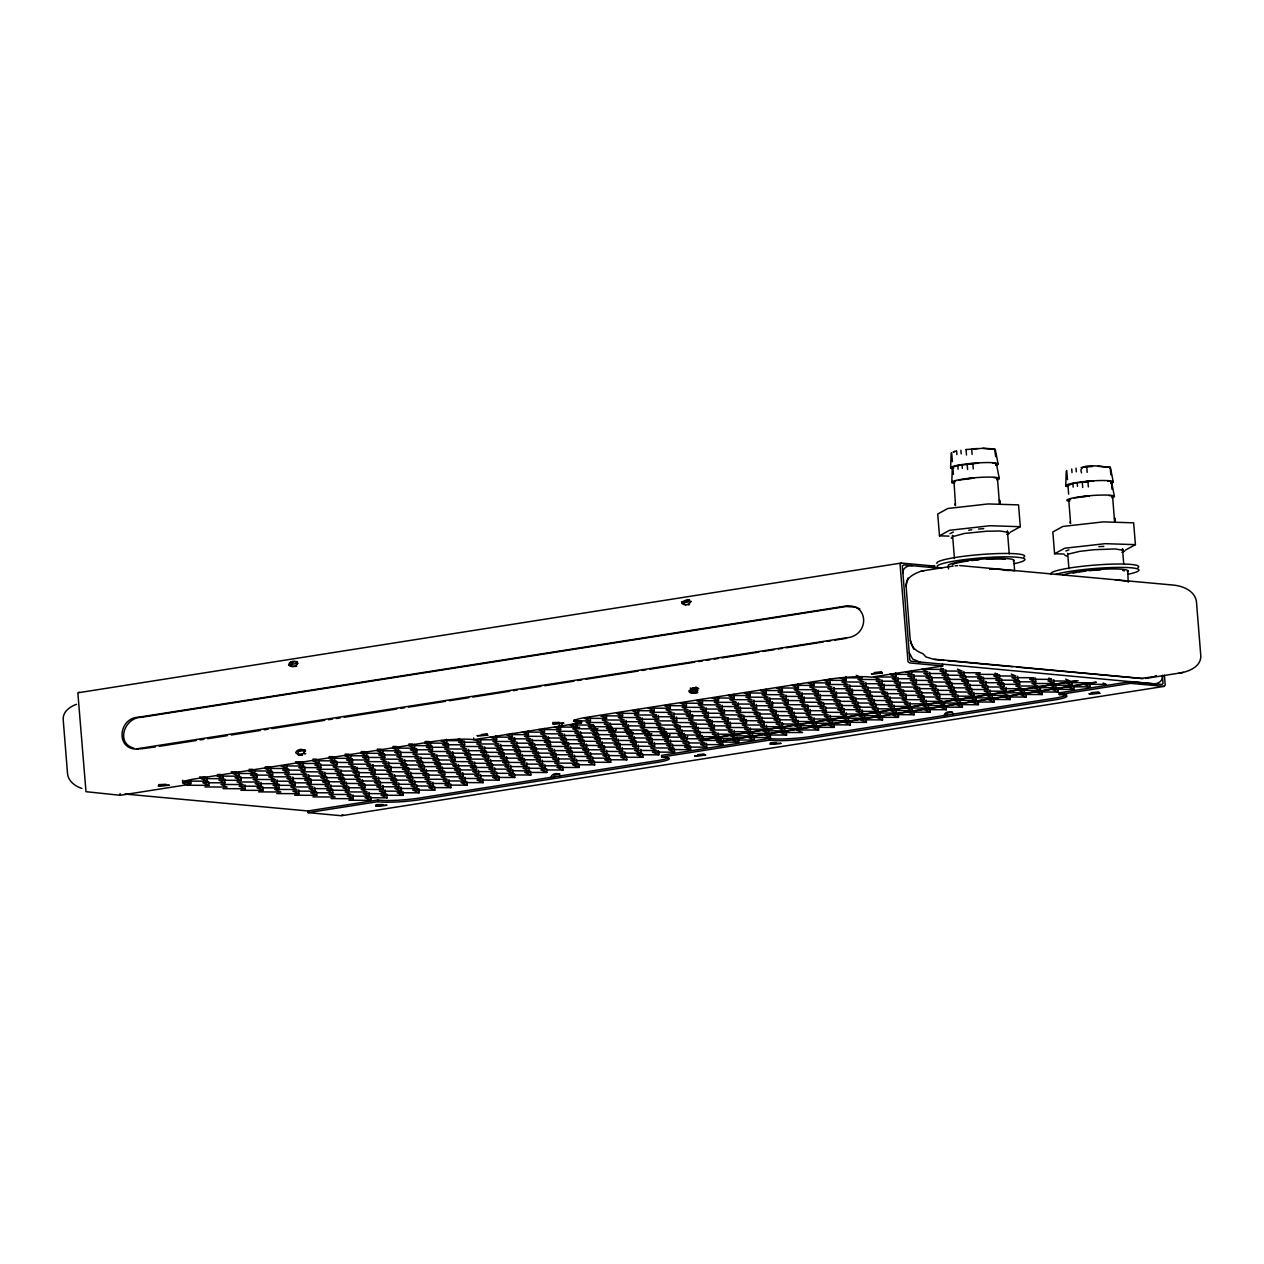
<?xml version="1.0" encoding="UTF-8"?>
<svg xmlns="http://www.w3.org/2000/svg" width="1264" height="1264" viewBox="0 0 1264 1264"><rect width="100%" height="100%" fill="white"/><g stroke="black" fill="none" stroke-linecap="round" stroke-linejoin="round"><path stroke-width="1.5" d="M950.639 467.98L951.128 453.302M951.808 482.516L952.298 467.838M1065.742 485.929L1066.231 471.251M954.984 505.063L955.126 503.704M1070.087 523.012L1070.229 521.653M301.685 754.324L298.193 754.64L295.713 752.807C296.471 749.252 303.186 747.956 304.829 751.337L303.644 753.344M342.702 814.632L341.043 815.707L308.1 812.641L307.958 810.951L377.778 799.986A29.119 3.35 -4.6 0 0 423.329 797.41L652.619 761.37A29.198 3.35 -4.6 0 0 668.514 757.721M737.086 737.512L735.853 738.998A4.803 2.623 81.1 0 1 734.795 738.903L733.452 737.497M562.006 724.778L560.979 725.82A4.313 2.354 81.1 0 1 560.031 725.741L559.352 725.252M562.196 724.936L561.058 726.105A4.803 2.623 81.1 0 1 559.999 725.994L559.257 725.457M611.223 726.184L610.085 727.353A4.803 2.623 81.1 0 1 609.027 727.258L608.047 726.452M616.105 729.913L614.968 731.082A4.803 2.623 81.1 0 1 613.909 730.987L612.171 728.19M665.117 731.177L663.979 732.346A4.803 2.623 81.1 0 1 662.936 732.251L662.178 731.698M669.999 734.905L668.861 736.075A4.803 2.623 81.1 0 1 667.803 735.98L666.792 734.747M687.774 736.422L686.826 737.734A4.803 2.623 81.1 0 1 685.783 737.639L684.251 734.858M719.026 736.169L717.889 737.339A4.803 2.623 81.1 0 1 716.83 737.228L715.866 736.438M736.801 737.67L736.201 738.524M952.803 714.95L953.151 713.575C951.318 710.4 944.571 711.679 944.097 715.345L944.382 715.961M978.541 463.082L957.859 465.547L952.819 467.127L953.625 468.375M955.537 505.6L953.988 481.663M994.752 450.142L995.716 456.715M1067.59 485.755L1072.962 483.48L1088.004 481.426M1070.64 523.549L1068.759 500.291L1070.956 498.822M1109.855 468.091L1110.203 467.396C1104.199 467.064 1076.659 461.629 1081.573 472.926M1128.152 582.293L1127.836 570.68M1067.59 554.264L1079.63 551.373L1094.008 549.714L1114.943 548.939L1123.427 550.282L1122.574 549.176M907.979 578.075L905.925 586.275M913.698 649.175L910.27 640.453L906.114 586.259C905.324 577.427 914.694 573.619 921.33 571.075L953.119 566.082M593.132 724.809L592.121 725.694A4.803 2.623 81.1 0 1 591.062 725.599L590.083 724.793M610.923 726.294L610.006 727.084A4.313 2.354 81.1 0 1 609.058 726.99L608.6 726.705M615.805 730.023L614.889 730.813A4.313 2.354 81.1 0 1 613.941 730.734L613.056 730.007M664.817 731.271L663.916 732.077A4.313 2.354 81.1 0 1 662.968 731.982M669.699 735.016L668.798 735.806A4.313 2.354 81.1 0 1 667.834 735.711L667.597 735.585M718.726 736.264L717.81 737.054A4.313 2.354 81.1 0 1 716.862 736.975L715.993 736.248M723.608 739.993L722.692 740.799A4.313 2.354 81.1 0 1 721.744 740.704L720.196 738.176M723.782 740.183L722.771 741.067A4.803 2.623 81.1 0 1 721.712 740.973L719.99 738.16M559.604 776.949L560.142 775.575C558.609 772.114 551.831 773.426 551.025 776.933L551.704 778.118M692.435 688.185L688.785 691.029C689.939 694.773 696.796 693.462 697.886 690.144L695.832 688.106L692.419 688.185M592.816 724.857L592.042 725.425A4.313 2.354 81.1 0 1 591.094 725.331L590.414 724.841M597.856 728.791L596.987 729.423A4.803 2.623 81.1 0 1 595.944 729.328L594.206 726.531M646.884 730.055L646.015 730.687A4.803 2.623 81.1 0 1 644.956 730.576L644.529 730.039M651.75 733.784L650.897 734.416A4.803 2.623 81.1 0 1 649.838 734.321L648.432 732.188M700.777 735.048L699.924 735.664A4.803 2.623 81.1 0 1 698.866 735.569L698.439 735.016M705.66 738.776L704.806 739.408A4.803 2.623 81.1 0 1 703.748 739.298L702.215 736.517M949.975 533.661L953.372 532.018M288.84 665.306C291.273 667.661 296.961 666.649 297.735 663.158C296.045 659.808 289.314 661.104 288.619 664.674L288.856 665.306M574.82 723.624L574.14 724.035A4.803 2.623 81.1 0 1 573.098 723.924L572.576 723.608M579.702 727.353L579.023 727.764A4.803 2.623 81.1 0 1 577.964 727.669L576.447 724.872M597.524 728.791L596.924 729.154A4.313 2.354 81.1 0 1 595.976 729.059L594.412 726.531M628.729 728.601L628.05 729.012A4.803 2.623 81.1 0 1 626.991 728.917L625.648 727.527M646.552 730.039L645.951 730.402A4.313 2.354 81.1 0 1 644.988 730.323L644.751 730.197M651.434 733.768L650.818 734.147A4.313 2.354 81.1 0 1 649.87 734.052L648.669 732.804M700.461 735.032L699.845 735.395A4.313 2.354 81.1 0 1 698.897 735.316M705.328 738.761L704.727 739.124A4.313 2.354 81.1 0 1 703.779 739.045L702.895 738.318M289.772 662.668L290.673 662.099M303.66 753.344L301.669 754.324M304.798 754.087L305.714 753.534M633.406 732.52L632.932 732.757A4.803 2.623 81.1 0 1 631.874 732.646L630.199 730.213M682.418 733.784L681.96 734.005A4.803 2.623 81.1 0 1 680.901 733.91L679.558 732.504M939.484 535.825L949.564 530.295L989.965 525.729L1020.301 526.693L1018.547 504.889L988.211 503.941L947.81 508.491L937.73 514.021L939.484 535.825L948.964 536.126M1010.236 532.223L1020.301 526.693M1054.587 553.758L1064.667 548.244L1105.068 543.678L1135.404 544.642L1133.65 522.838L1103.314 521.874L1062.913 526.44L1052.833 531.97L1054.587 553.758L1064.067 554.059M1125.339 550.172L1135.404 544.642M954.036 481.647L955.853 480.873M1006.776 534.356L1009.462 533.297M1065.805 551.025L1068.886 549.856M1121.879 552.305L1124.565 551.246M1156.276 675.608L1154.711 676.177M76.535 704.317C69.899 706.592 62.457 711.948 63.216 719.832L67.561 773.821C68.351 781.294 75.224 786.319 81.891 788.452M574.298 723.672L574.077 723.751A4.313 2.354 81.1 0 1 573.129 723.672M579.165 727.4L578.959 727.495A4.313 2.354 81.1 0 1 577.996 727.4L577.537 727.116M628.192 728.664L627.971 728.743A4.313 2.354 81.1 0 1 627.023 728.664M1067.922 485.076L1068.649 494.161M697.428 692.798L695.105 693.367M953.467 451.833L955.078 451.422M487.256 733.689L481.489 734.542M1152.973 676.809L1141.36 678.389L933.101 659.113L925.991 656.964L922.973 653.757A1.88 0.79 8.7 0 0 922.673 653.535C916.748 651.639 910.933 647.089 910.475 640.421M1181.413 672.732C1190.024 671.184 1201.4 665.923 1200.784 655.589L1196.455 601.696C1194.859 590.541 1182.377 585.738 1172.455 584.995L959.708 565.561M934.823 567.789L934.696 566.098L901.2 563.049L77.847 692.814L85.984 791.691L120.222 795.277L190.027 784.296A29.198 3.35 -4.6 0 1 198.969 778.308L428.117 742.284A29.198 3.35 -4.6 0 1 473.81 739.693L581.551 722.755A29.198 3.35 -4.6 0 1 590.493 716.751L825.708 679.779A29.198 3.35 -4.6 0 1 871.402 677.188L942.723 665.97L942.596 664.279M901.2 563.049L900.079 564.344L908.01 661.767L909.78 662.936L942.723 665.97M341.596 815.691L1164.097 686.384L1165.218 685.104L1164.413 675.213M953.309 451.833L956.485 451.011M881.624 671.721L874.261 672.59M296.661 666.349L292.205 666.428L290.767 664.185L293.675 661.894L297.324 661.562M1098.732 691.945L1091.101 692.704M1146.938 678.247L1180.892 672.827M688.169 604.903L689.354 604.666M1145.563 678.468L1148.028 677.978M1178.949 673.206L1183.357 672.353M959.028 480.083L974.07 478.013L968.445 478.598M1074.131 498.016L1089.173 495.962M704.111 754.008L697.57 754.687M966.47 454.993L966.107 449.526M290.025 664.564L297.798 663.347M683.492 602.707L691.282 601.49M928.914 566.999L934.696 566.098M155.298 746.961L140.272 748.952M159.201 746.345L196.189 740.53M200.091 739.914L203.978 739.314M207.881 738.697L227.346 735.632M231.233 735.016L260.447 730.434M264.334 729.818L268.237 729.202M272.123 728.601L324.706 720.322M328.593 719.722L332.495 719.105M336.382 718.489L340.285 717.873M344.171 717.273L396.754 709.009M400.641 708.393L404.543 707.777M408.43 707.161L445.418 701.346M449.32 700.746L468.786 697.681M472.689 697.064L509.676 691.25M513.579 690.634L517.466 690.018M521.368 689.417L540.834 686.352M544.737 685.736L573.935 681.154M577.838 680.538L581.724 679.921M585.627 679.305L638.194 671.042M642.096 670.441L645.983 669.825M649.87 669.209L694.663 662.162M698.55 661.562L702.452 660.946M706.339 660.329L710.242 659.713M714.128 659.113L718.031 658.497M721.918 657.88L758.921 652.066M762.808 651.45L774.5 649.617M778.387 649.001L782.29 648.4M786.176 647.784L823.18 641.97M827.067 641.354L830.969 640.737M834.856 640.137L846.532 638.288M704.49 739.171L1076.122 680.759M704.538 739.456L1078.129 680.727M1096.046 682.102L722.471 740.83L722.803 744.654L700.635 744.559L706.718 747.166L706.418 743.311M722.518 741.115L1096.093 682.386M1066.626 694.663A29.198 3.35 -4.6 0 1 1050.21 698.866L814.664 735.885A28.598 3.286 -4.6 0 1 769.302 738.429L661.546 755.366L661.688 757.057A29.198 3.35 -4.6 0 1 652.745 763.061L423.472 799.101A29.119 3.35 -4.6 0 1 377.904 801.676L308.1 812.641M661.688 757.057L769.428 740.119A28.598 3.286 -4.6 0 0 814.79 737.576L1050.352 700.556A29.198 3.35 -4.6 0 0 1059.279 694.552L1059.153 692.862L1130.474 681.659L1161.916 684.503L1163.038 683.445L1162.39 675.229M1059.279 694.552L1130.616 683.35L1164.097 686.384M166.042 784.312L158.632 784.644M78.684 692.356L79.506 692.372M966.028 449.542L982.871 448.309L994.12 448.878L995.274 449.431L998.102 463.825M1081.131 467.49L1092.554 466.479M1082.711 487.477L1082.3 482.011L1093.644 481.031M1082.3 482.011L1087.925 481.442L1088.351 486.893M1083.548 496.531L1089.094 495.978M382.913 804.504L375.945 804.662M559.446 722.423L552.747 722.518M776.475 742.616L770.376 742.774M302.554 754.798L298.494 754.166L297.862 752.317L300.911 750.01L305.367 749.947M955.126 565.845L957.701 565.656M977.451 448.53L971.732 448.941L972.079 454.408M921.33 571.075L923.652 570.933M136.575 748.857L846.438 637.799C870.122 636.013 869.395 601.474 843.91 606.341L139.04 717.146C117.852 717.431 115.087 751.006 138.613 749.046M689.528 599.689L683.887 602.17L684.266 604.081L685.91 604.824M989.633 569.274L996.269 569.084M696.827 688.153L691.582 689.86L690.918 691.882L692.877 693.257M982.871 448.309L995.131 449.447M1097.974 466.258L1110.377 467.38L1113.205 481.774M980.264 672.78L958.096 672.685L964.195 675.292L963.879 671.437M945.741 669.746L946.041 673.601L923.873 673.491L929.956 676.114L929.656 672.258M911.486 670.536L911.802 674.407L889.635 674.297L895.718 676.904L895.402 673.048M964.195 675.292L942.012 675.181L948.111 677.788L947.795 673.933M929.956 676.114L907.789 676.003L913.872 678.61L913.572 674.755M1034.031 677.741L1011.848 677.63L1017.947 680.237L1017.631 676.382M948.111 677.788L925.927 677.678L932.026 680.301L931.71 676.445M999.492 674.707L999.792 678.563L977.625 678.452L983.724 681.059L983.408 677.204M965.617 675.592L965.933 679.447L943.75 679.337L949.849 681.944L949.533 678.089M1017.947 680.237L995.763 680.127L1001.862 682.75L1001.546 678.894M932.548 680.459L910.364 680.348L916.463 682.955L916.147 679.1M845.948 676.556L846.248 680.411L824.081 680.301L830.179 682.923L829.863 679.068M983.724 681.059L961.541 680.948L967.639 683.555L967.323 679.7M898.009 677.409L898.325 681.264L876.142 681.154L882.24 683.777L881.924 679.921M1035.453 678.041L1035.769 681.896L1013.586 681.786L1019.685 684.393L1019.369 680.538M1088.304 682.75L1066.137 682.639L1072.22 685.246L1071.919 681.391M950.37 682.102L928.187 681.991L934.286 684.598L912.102 684.503L918.201 687.11L896.018 687L902.117 689.607L879.949 689.496L886.032 692.119L863.865 692.008L869.948 694.615L869.648 690.76M1001.862 682.75L979.679 682.639L985.778 685.246L985.462 681.391M916.463 682.955L894.28 682.844L900.379 685.451L900.063 681.596M1053.765 679.7L1054.081 683.555L1031.914 683.461L1037.997 686.068L1015.829 685.957L1021.912 688.564M830.179 682.923L807.996 682.813L814.095 685.42L813.779 681.565M882.24 683.777L860.057 683.666L866.156 686.273L865.84 682.418M1019.685 684.393L997.501 684.282L1003.6 686.889L1003.284 683.034M1072.22 685.246L1050.052 685.135L1056.135 687.742L1055.835 683.887M900.379 685.451L878.196 685.341L884.294 687.964L883.978 684.108M814.095 685.42L791.912 685.309L798.011 687.916L797.695 684.061M951.76 682.37L952.076 686.226L929.893 686.115L935.992 688.722L935.676 684.867M1089.742 683.034L1090.042 686.889L1067.875 686.779L1073.958 689.386L1073.657 685.53M866.156 686.273L843.973 686.162L850.072 688.769L849.756 684.914M1056.135 687.742L1033.968 687.648L1040.051 690.255L1039.751 686.399M969.899 684.045L970.215 687.9L948.047 687.79L954.13 690.413L953.814 686.557M884.294 687.964L862.127 687.853L868.21 690.46L867.894 686.605M1022.434 688.722L1000.266 688.611L1006.349 691.218L1006.049 687.363M935.992 688.722L913.809 688.611L919.908 691.218L919.592 687.363M1073.958 689.386L1051.79 689.291L1057.873 691.898L1057.573 688.043M693.889 688.09L697.586 688.106M850.072 688.769L827.888 688.675L833.987 691.282L833.671 687.426M987.721 685.704L988.037 689.559L965.87 689.449L971.953 692.056L971.637 688.201M816.354 689.733L794.171 689.623L800.27 692.23L778.087 692.119L784.186 694.726L762.002 694.631L768.101 697.238L745.934 697.128L752.017 699.735L729.849 699.624L735.932 702.247M954.13 690.413L931.963 690.302L938.046 692.909L937.746 689.054M868.21 690.46L846.043 690.349L852.126 692.972L851.825 689.101M1006.349 691.218L984.182 691.124L990.265 693.731L989.965 689.875M782.132 686.731L782.448 690.586L760.264 690.476L766.363 693.083L766.047 689.228M919.908 691.218L897.724 691.124L903.823 693.731L903.507 689.875M690.744 690.65L696.29 690.681L695.974 686.826M971.953 692.056L949.785 691.945L955.868 694.552L955.568 690.697M1024.188 689.054L1024.504 692.909L1002.32 692.798L1008.419 695.421L986.236 695.311L992.335 697.918L992.019 694.062M938.046 692.909L915.879 692.798L921.962 695.405L921.661 691.55M692.245 692.245L697.791 692.277M990.265 693.731L968.098 693.62L974.196 696.227L973.88 692.372M766.363 693.083L744.18 692.972L750.279 695.579L749.963 691.724M903.823 693.731L881.656 693.62L887.739 696.227L887.423 692.372M1042.01 690.697L1042.326 694.552L1020.143 694.442L1026.242 697.064L1025.926 693.193M818.124 690.081L818.424 693.936L796.257 693.825L802.34 696.448L802.04 692.577M955.868 694.552L933.701 694.457L939.784 697.064L939.484 693.209M921.962 695.405L899.794 695.311L905.877 697.918L905.577 694.062M836.262 691.771L836.563 695.627L814.395 695.516L820.494 698.123L820.178 694.268M974.196 696.227L952.013 696.116L958.112 698.739L957.796 694.884M750.279 695.579L728.111 695.484L734.194 698.091L733.878 694.236M888.26 696.385L866.093 696.274L872.176 698.897L871.876 695.026M1026.242 697.064L1004.058 696.954L1010.157 699.561L1009.841 695.706M802.34 696.448L780.172 696.338L786.255 698.945L785.955 695.089M939.784 697.064L917.617 696.954L923.7 699.561L923.399 695.706M992.335 697.918L970.152 697.807L976.25 700.414L975.934 696.559M820.494 698.123L798.311 698.012L804.41 700.635L804.094 696.78M958.112 698.739L935.929 698.629L942.028 701.236M734.194 698.091L712.027 697.981L718.11 700.588L717.81 696.733M872.176 698.897L850.008 698.787L856.091 701.394L855.791 697.538M1010.157 699.561L987.974 699.45L994.073 702.057L993.757 698.202M786.255 698.945L764.088 698.834L770.187 701.441L769.871 697.586M976.25 700.414L954.067 700.303L960.166 702.926L959.85 699.071M890.014 696.717L890.33 700.572L868.147 700.461L874.246 703.084L873.93 699.213M804.41 700.635L782.226 700.525L788.325 703.132L788.009 699.276M942.549 701.394L920.366 701.283L926.465 703.89L926.149 700.035M994.073 702.057L971.89 701.947L977.988 704.569L977.672 700.714M856.091 701.394L833.924 701.283L840.023 703.89L839.707 700.035M770.187 701.441L748.004 701.346L754.102 703.953L753.786 700.098M960.687 703.084L938.52 702.974L944.603 705.581L944.287 701.725M736.454 702.405L714.286 702.294L720.369 704.901L698.202 704.791L704.301 707.398L682.118 707.287L688.216 709.91L666.033 709.799L672.132 712.406L649.949 712.296L656.048 714.918M874.246 703.084L852.062 702.974L858.161 705.581L857.845 701.725M788.325 703.132L766.142 703.021L772.241 705.628L771.925 701.773M926.465 703.89L904.281 703.795L910.38 706.402L910.064 702.547M702.247 699.387L702.547 703.258L680.38 703.147L686.478 705.754L686.162 701.899M840.023 703.89L817.84 703.779L823.938 706.402L823.622 702.547M754.624 704.111L732.441 704.001L738.539 706.608L738.223 702.752M891.752 700.872L892.068 704.727L869.885 704.617L875.984 707.224L875.668 703.369M944.603 705.581L922.436 705.47L928.519 708.077L928.218 704.222M858.161 705.581L835.978 705.47L842.077 708.077L841.761 704.222M910.38 706.402L888.213 706.292L894.296 708.899L893.98 705.043M686.478 705.754L664.295 705.644L670.394 708.251L670.078 704.396M823.938 706.402L801.755 706.292L807.854 708.899L807.538 705.043M962.109 703.369L962.425 707.224L940.258 707.113L946.341 709.72L946.041 705.865M738.539 706.608L716.356 706.497L722.455 709.104L722.139 705.249M875.984 707.224L853.8 707.129L859.899 709.736L859.583 705.881M790.585 707.445L768.401 707.334L774.5 709.941L752.333 709.831L758.416 712.438L736.248 712.343L742.331 714.95L720.164 714.839L726.247 717.446L704.08 717.336L710.163 719.959M928.519 708.077L906.351 707.982L912.434 710.589L912.134 706.734M842.077 708.077L819.894 707.982L825.992 710.589L825.676 706.734M894.296 708.899L872.128 708.788L878.211 711.411L877.911 707.54M756.362 704.443L756.678 708.298L734.51 708.188L740.593 710.795L740.277 706.939M670.394 708.251L648.211 708.14L654.31 710.763L653.994 706.908M946.341 709.72L924.174 709.625L930.257 712.232L929.956 708.377M722.455 709.104L700.272 709.009L706.371 711.616L706.055 707.761M859.899 709.736L837.716 709.625L843.815 712.232L843.499 708.377M912.434 710.589L890.267 710.479L896.35 713.086L896.05 709.23M826.514 710.747L804.346 710.637L810.429 713.244L810.113 709.388M740.593 710.795L718.426 710.684L724.509 713.291L724.209 709.436M878.211 711.411L856.044 711.3L862.127 713.907L861.827 710.052M654.31 710.763L632.126 710.652L638.225 713.259L637.909 709.404M791.975 707.698L792.291 711.553L770.108 711.458L776.207 714.065L775.891 710.21M930.257 712.232L908.089 712.122L914.172 714.729L913.872 710.874M706.371 711.616L684.187 711.506L690.286 714.113L689.97 710.257M896.35 713.086L874.182 712.975L880.265 715.598L879.965 711.743M810.429 713.244L788.262 713.133L794.345 715.74L794.045 711.885M724.509 713.291L702.342 713.196L708.425 715.803L708.124 711.948M776.207 714.065L754.039 713.955L760.122 716.562L759.806 712.706M914.172 714.729L892.005 714.618L898.088 717.241L897.788 713.386M690.286 714.113L668.119 714.002L674.202 716.625L673.886 712.77M880.803 715.74L858.619 715.645L864.718 718.252L864.402 714.397M656.569 715.061L634.386 714.966L640.485 717.573L618.317 717.462L624.4 720.069L602.233 719.959L608.316 722.581L586.148 722.471L592.231 725.078L570.064 724.967L576.147 727.574M794.345 715.74L772.178 715.645L778.261 718.252L777.96 714.397M708.425 715.803L686.257 715.693L692.34 718.3L692.04 714.444M846.264 712.706L846.58 716.562L824.397 716.451L830.495 719.074L830.179 715.219M622.346 712.059L622.662 715.914L600.479 715.819L606.578 718.426L606.262 714.571M760.122 716.562L737.955 716.451L744.038 719.074L743.738 715.219M674.723 716.783L652.556 716.672L658.639 719.279L658.339 715.424M864.718 718.252L842.535 718.142L848.634 720.749L848.318 716.893M778.261 718.252L756.093 718.142L762.176 720.749L761.876 716.893M830.495 719.074L808.312 718.963L814.411 721.57L814.095 717.715M606.578 718.426L584.41 718.315L590.493 720.922L590.193 717.067M744.038 719.074L721.87 718.963L727.953 721.57L727.653 717.715M882.225 716.04L882.541 719.895L860.357 719.785L866.456 722.392L866.14 718.537M658.639 719.279L636.471 719.169L642.554 721.776L642.254 717.92M795.783 716.04L796.083 719.895L773.916 719.785L779.999 722.408L779.698 718.552M710.7 720.117L688.517 720.006L694.615 722.613L672.432 722.502L678.531 725.109L656.348 724.999L662.447 727.622L640.263 727.511L646.362 730.118L624.179 730.007L630.278 732.63M848.634 720.749L826.451 720.638L832.549 723.261L832.233 719.406M762.176 720.749L740.009 720.638L746.092 723.261L745.792 719.406M676.477 717.099L676.793 720.97L654.61 720.859L660.709 723.466L638.525 723.356L644.624 725.963L644.308 722.107M814.411 721.57L792.228 721.46L798.327 724.067L798.011 720.211M573.872 720.843L590.493 720.922M866.456 722.392L844.273 722.281L850.372 724.904L850.056 721.049M642.554 721.776L620.387 721.665L626.486 724.288L626.17 720.433M779.999 722.408L757.831 722.297L763.914 724.904L763.614 721.049M832.549 723.261L810.366 723.15L816.465 725.757L816.149 721.902M798.327 724.067L776.143 723.972L782.242 726.579L781.926 722.724M712.09 720.369L712.39 724.225L690.223 724.114L696.322 726.737L696.006 722.882M850.372 724.904L828.189 724.793L834.287 727.4L833.971 723.545M626.486 724.288L604.303 724.177L610.401 726.784L610.085 722.929M816.465 725.757L794.282 725.647L800.381 728.254L800.065 724.398M730.229 722.06L730.545 725.915L708.361 725.805L714.46 728.412L714.144 724.556M644.624 725.963L622.441 725.852L628.54 728.475L628.224 724.62M696.322 726.737L674.139 726.626L680.237 729.233L679.921 725.378M834.287 727.4L812.104 727.29L818.203 729.897L817.887 726.042M610.401 726.784L588.218 726.674L594.317 729.281L594.001 725.425M576.732 727.163L554.564 727.053L560.647 729.66L560.347 725.805M714.46 728.412L692.277 728.301L698.376 730.924L698.06 727.069M628.54 728.475L606.357 728.364L612.455 730.971L612.139 727.116M766.363 725.378L766.679 729.233L744.512 729.123L750.595 731.73L750.279 727.874M680.237 729.233L658.054 729.123L664.153 731.73L663.837 727.874M594.902 728.87L572.718 728.759L578.817 731.382L556.634 731.271L562.733 733.878L540.55 733.768L546.648 736.375L524.465 736.264L530.564 738.887L508.381 738.776L514.48 741.383L514.164 737.528M560.647 729.66L538.48 729.565L544.563 732.172L544.263 728.317M784.517 727.069L784.818 730.924L762.65 730.813L768.733 733.42L768.433 729.565M613.04 730.56L590.857 730.45L596.956 733.057L596.64 729.202M698.376 730.924L676.193 730.813L682.291 733.42L681.975 729.565M750.595 731.73L728.427 731.635L734.51 734.242L734.21 730.387M664.153 731.73L641.97 731.635L648.069 734.242L647.753 730.387M630.862 732.204L608.679 732.093L614.778 734.716L614.462 730.845M544.563 732.172L522.395 732.061L528.478 734.668L528.178 730.813M768.733 733.42L746.566 733.31L752.649 735.932L752.349 732.061M682.291 733.42L660.108 733.31L666.207 735.917L665.891 732.061M596.956 733.057L574.772 732.946L580.871 735.569L580.555 731.698M648.653 733.815L626.47 733.72L632.569 736.327L632.253 732.472A4.313 2.354 81.1 0 0 632.853 732.472M734.51 734.242L712.343 734.131L718.426 736.738L718.126 732.883M786.255 731.208L786.556 735.063L764.388 734.953L770.471 737.576L770.171 733.705M614.778 734.716L592.595 734.605L598.694 737.212L598.378 733.357M699.798 731.208L700.114 735.063L677.931 734.969L684.029 737.576L683.713 733.72M528.478 734.668L506.311 734.558L512.394 737.181L512.094 733.325M752.649 735.932L730.481 735.822L736.564 738.429L714.397 738.318L720.48 740.925L720.18 737.07M580.871 735.569L558.688 735.458L564.787 738.065L564.471 734.21M632.569 736.327L610.386 736.217L616.484 738.824L616.168 734.969M718.426 736.738L696.259 736.628L702.342 739.25L702.041 735.395M770.471 737.576L748.304 737.465L754.387 740.072L754.087 736.217M598.694 737.212L576.51 737.102L582.609 739.709L582.293 735.853M512.394 737.181L490.227 737.07L496.31 739.677L496.009 735.822M650.391 734.147L650.707 738.018L628.524 737.907L634.623 740.514L634.307 736.659M564.787 738.065L542.604 737.955L548.702 740.562L548.386 736.707M702.926 738.824L680.759 738.713L686.842 741.336L686.542 737.481M616.484 738.824L594.301 738.713L600.4 741.336L600.084 737.481M668.214 735.806L668.53 739.661L646.346 739.551L652.445 742.158L652.129 738.302M754.387 740.072L732.219 739.961L738.302 742.568L738.002 738.713M582.609 739.709L560.426 739.614L566.525 742.221L566.209 738.366M634.623 740.514L612.44 740.404L618.538 743.011L618.222 739.156M548.702 740.562L526.519 740.451L532.618 743.074L532.302 739.219M686.842 741.336L664.674 741.225L670.757 743.832L670.457 739.977M600.4 741.336L578.217 741.225L584.316 743.832L584 739.977M652.445 742.158L630.262 742.047L636.361 744.67L636.045 740.815M425.02 741.494L428.717 741.51M566.525 742.221L544.342 742.11L550.44 744.717L550.124 740.862M480.446 738.476L480.762 742.331L458.579 742.221L464.678 744.844L464.362 740.988M618.538 743.011L596.355 742.9L602.454 745.523L602.138 741.668M533.139 743.232L510.972 743.121L517.055 745.728L516.755 741.873M670.757 743.832L648.59 743.722L654.673 746.329L654.373 742.474M446.54 739.329L446.856 743.185L424.672 743.074L430.771 745.697L430.455 741.842M584.316 743.832L562.132 743.722L568.231 746.329L567.915 742.474M636.361 744.67L614.178 744.559L620.276 747.166L619.96 743.311M408.936 743.99L412.633 744.006M550.962 744.875L528.794 744.765L534.877 747.372L534.577 743.516M688.596 741.668L688.896 745.523L666.728 745.412L672.827 748.019L672.511 744.164M464.678 744.844L442.495 744.733L448.594 747.34L448.278 743.485M602.454 745.523L580.287 745.412L586.37 748.019L586.054 744.164M517.055 745.728L494.888 745.618L500.971 748.225L500.67 744.37M654.673 746.329L632.506 746.234L638.589 748.841L638.288 744.986M430.771 745.697L408.588 745.586L414.687 748.193L414.371 744.338M706.718 747.166L684.551 747.056L690.65 749.663L690.334 745.807M620.276 747.166L598.109 747.056L604.192 749.663L603.876 745.807M392.851 746.487L396.548 746.503M534.877 747.372L512.71 747.277L518.793 749.884L518.493 746.029M672.827 748.019L650.644 747.909L656.743 750.532L634.56 750.421L640.658 753.028M448.594 747.34L426.41 747.229L432.509 749.836L432.193 745.981M500.971 748.225L478.803 748.13L484.886 750.737L484.586 746.882M638.589 748.841L616.421 748.73L622.52 751.337L622.204 747.482M414.687 748.193L392.504 748.083L398.602 750.69L398.286 746.834M690.65 749.663L668.466 749.552L674.565 752.175L674.249 748.304M377.288 749.157L380.985 749.173M518.793 749.884L496.626 749.773L502.709 752.38L502.408 748.525M432.509 749.836L410.326 749.742L416.425 752.349L416.109 748.493M570.506 746.819L570.807 750.674L548.639 750.579L554.722 753.186L554.422 749.331M484.886 750.737L462.719 750.626L468.818 753.233L468.502 749.378M623.041 751.495L600.858 751.385L606.957 754.008L606.641 750.152M399.124 750.848L376.956 750.753L383.039 753.36L382.739 749.505M536.284 747.64L536.584 751.495L514.416 751.385L520.499 754.008L520.199 750.137M674.565 752.175L652.382 752.064L658.481 754.671L658.165 750.816M298.178 750.879L305.572 750.911M588.329 748.478L588.629 752.333L566.462 752.222L572.545 754.829L572.244 750.974M361.204 751.653L364.901 751.669M502.709 752.38L480.541 752.27L486.64 754.892L486.324 751.037M554.722 753.186L532.555 753.075L538.654 755.682L538.338 751.827M468.818 753.233L446.634 753.123L452.733 755.746L452.417 751.89M606.957 754.008L584.774 753.897L590.873 756.504L590.557 752.649M520.499 754.008L498.332 753.897L504.415 756.504L504.115 752.649M383.039 753.36L360.872 753.249L366.955 755.856L366.655 752.001M435.116 754.213L412.933 754.102L419.032 756.709L396.849 756.599L402.947 759.222L380.764 759.111L386.863 761.718L364.68 761.607L370.779 764.214L348.595 764.12L354.694 766.727M572.545 754.829L550.377 754.719L556.476 757.341L556.16 753.486M345.119 754.15L348.817 754.181M486.64 754.892L464.457 754.782L470.556 757.389L470.24 753.534M624.779 751.827L625.095 755.682L602.912 755.572L609.011 758.195L608.695 754.339M400.562 751.148L400.862 755.003L378.694 754.892L384.777 757.515L384.477 753.644M538.654 755.682L516.47 755.572L522.569 758.195L522.253 754.324M298.399 755.05L302.096 755.066M590.873 756.504L568.689 756.393L574.788 759L574.472 755.145M366.955 755.856L344.788 755.746L350.871 758.368L350.57 754.497M504.415 756.504L482.248 756.393L488.331 759L488.03 755.145M642.602 753.47L642.918 757.326L620.735 757.215L626.833 759.838L626.517 755.983M556.476 757.341L534.293 757.231L540.392 759.838L540.076 755.983M329.035 756.662L332.732 756.678M471.077 757.547L448.894 757.436L454.993 760.043L454.677 756.188M609.011 758.195L586.844 758.084L592.927 760.691L592.611 756.836M384.777 757.515L362.61 757.405L368.693 760.012L368.393 756.156M522.569 758.195L500.386 758.084L506.485 760.691L506.169 756.836M574.788 759L552.605 758.906L558.704 761.513L558.388 757.657M436.854 754.545L437.17 758.4L414.987 758.289L421.086 760.896L420.77 757.041M350.871 758.368L328.703 758.258L334.786 760.865L334.486 757.01M626.833 759.838L604.65 759.727L610.749 762.334L610.433 758.479M540.392 759.838L518.208 759.727L524.307 762.334L523.991 758.479M312.951 759.158L316.648 759.174M454.993 760.043L432.809 759.933L438.908 762.555L438.592 758.7M592.927 760.691L570.759 760.58L576.842 763.187L576.542 759.332M368.693 760.012L346.526 759.901L352.609 762.508L352.308 758.653M558.704 761.513L536.521 761.402L542.619 764.009L542.303 760.154M421.086 760.896L398.903 760.786L405.001 763.409L404.685 759.553M334.786 760.865L312.619 760.754L318.718 763.361L318.402 759.506M610.749 762.334L588.582 762.224L594.665 764.831L594.349 760.975M295.555 761.813L301.101 761.844M438.908 762.555L416.725 762.445L422.824 765.052L422.508 761.197M576.842 763.187L554.675 763.093L560.758 765.7M352.609 762.508L330.441 762.397L336.54 765.02L336.224 761.165M490.606 759.49L490.922 763.345L468.739 763.235L474.837 765.858L474.521 762.002M405.001 763.409L382.818 763.298L388.917 765.905L388.601 762.05M543.141 764.167L520.973 764.056L527.056 766.663L526.756 762.808M594.665 764.831L572.497 764.736L578.58 767.343L578.28 763.488M508.428 761.149L508.744 765.004L486.561 764.894L492.66 767.501L492.344 763.646M422.824 765.052L400.641 764.941L406.739 767.548L406.423 763.693M561.279 765.858L539.112 765.747L545.195 768.354L544.895 764.499M474.837 765.858L452.654 765.747L458.753 768.354L458.437 764.499M388.917 765.905L366.75 765.794L372.833 768.401L372.517 764.546M527.056 766.663L504.889 766.569L510.972 769.176L510.672 765.32M302.839 762.176L303.155 766.031L280.971 765.921L287.07 768.528L286.754 764.673M440.299 762.808L440.615 766.663L418.431 766.569L424.53 769.176L424.214 765.32M355.216 766.885L333.048 766.774L339.131 769.381L316.964 769.27L323.047 771.893L300.879 771.783L306.962 774.39L284.795 774.279L290.878 776.886L268.711 776.775L274.794 779.398M492.66 767.501L470.492 767.39L476.575 769.997L476.259 766.142M265.235 766.821L268.932 766.837M406.739 767.548L384.572 767.453L390.655 770.06L390.339 766.205M545.195 768.354L523.027 768.243L529.126 770.85L528.81 766.995M320.661 763.819L320.977 767.675L298.794 767.564L304.893 770.171L304.577 766.316M458.753 768.354L436.586 768.243L442.669 770.85L442.353 766.995M510.972 769.176L488.805 769.065L494.888 771.672L494.587 767.817M287.07 768.528L264.887 768.417L270.986 771.024L270.67 767.169M424.53 769.176L402.347 769.065L408.446 771.672L408.13 767.817M562.717 766.142L563.017 769.997L540.85 769.887L546.949 772.494L546.633 768.638M476.575 769.997L454.408 769.902L460.491 772.509L460.191 768.654M249.15 769.334L252.847 769.349M529.126 770.85L506.943 770.756L513.042 773.363L512.726 769.507M304.893 770.171L282.709 770.076L288.808 772.683L288.492 768.828M442.669 770.85L420.501 770.756L426.584 773.363L426.284 769.507M356.969 767.216L357.27 771.072L335.102 770.961L341.185 773.568L340.885 769.713M494.888 771.672L472.72 771.561L478.819 774.184L478.503 770.329M270.986 771.024L248.803 770.929L254.901 773.536L254.585 769.681M546.949 772.494L524.765 772.399L530.864 775.006L530.548 771.151M460.491 772.509L438.324 772.399L444.407 775.006L444.106 771.151M231.217 771.814L236.763 771.846M374.792 768.86L375.092 772.715L352.925 772.604L359.008 775.227L358.707 771.356M513.042 773.363L490.859 773.252L496.957 775.859L496.641 772.004M288.808 772.683L266.625 772.573L272.724 775.18L272.408 771.324M427.106 773.521L404.938 773.41L411.021 776.017L410.721 772.162M341.185 773.568L319.018 773.457L325.117 776.08L324.801 772.209M478.819 774.184L456.636 774.074L462.735 776.681L462.419 772.825M254.901 773.536L232.734 773.426L238.817 776.033L238.501 772.178M530.864 775.006L508.681 774.895L514.78 777.502L514.464 773.647M217.503 774.484L221.2 774.5M359.008 775.227L336.84 775.116L342.939 777.723L342.623 773.868M496.957 775.859L474.774 775.748L480.873 778.371L480.557 774.516M272.724 775.18L250.556 775.069L256.639 777.692L256.323 773.837M411.021 776.017L388.854 775.906L394.953 778.529L394.637 774.658M325.117 776.08L302.933 775.97L309.032 778.577L308.716 774.721M514.78 777.502L492.597 777.392L498.695 780.014L498.379 776.159M428.543 773.805L428.844 777.676L406.676 777.565L412.775 780.172L412.459 776.317M199.57 776.981L205.116 777.012M342.939 777.723L320.756 777.613L326.855 780.22L326.539 776.365M481.394 778.529L459.211 778.419L465.31 781.026L464.994 777.17M394.953 778.529L372.769 778.419L378.868 781.026L378.552 777.17M309.032 778.577L286.849 778.466L292.948 781.073L292.632 777.218M222.954 774.832L223.254 778.687L201.087 778.592L207.17 781.199L206.869 777.344M275.331 779.556L253.148 779.446L259.246 782.053L237.063 781.942L243.162 784.549L220.979 784.454L227.078 787.061L204.894 786.951M412.775 780.172L390.592 780.062L396.691 782.669L396.375 778.814M326.855 780.22L304.671 780.109L310.77 782.732L310.454 778.877M465.31 781.026L443.143 780.915L449.226 783.522L448.91 779.667M240.776 776.491L241.076 780.346L218.909 780.236L224.992 782.843L224.692 778.987M378.868 781.026L356.685 780.915L362.784 783.522L362.468 779.667M344.329 777.992L344.645 781.847L322.462 781.737L328.561 784.344L328.245 780.488M207.17 781.199L185.002 781.089L191.101 783.696L190.785 779.841M482.816 778.814L483.132 782.669L460.965 782.558L467.048 785.165L466.732 781.31M396.691 782.669L374.507 782.558L380.606 785.181L380.29 781.326M449.226 783.522L427.058 783.427L433.141 786.034L432.841 782.179M224.992 782.843L202.825 782.732L208.923 785.355L208.607 781.5M362.784 783.522L340.601 783.411L346.699 786.034L346.383 782.179M277.069 779.888L277.385 783.743L255.202 783.633L261.3 786.24L260.984 782.384M414.687 780.488L415.003 784.344L392.835 784.233L398.918 786.84L398.602 782.985M467.048 785.165L444.881 785.07L450.964 787.677L450.663 783.822M380.606 785.181L358.423 785.07L364.522 787.677L364.206 783.822M294.891 781.531L295.207 785.386L273.024 785.276L279.123 787.883L278.807 784.028M433.141 786.034L410.974 785.924L417.057 788.531L416.757 784.675M186.74 785.244L208.923 785.355M347.221 786.192L325.038 786.082L331.136 788.689L330.82 784.833M398.918 786.84L376.751 786.745L382.834 789.352L382.534 785.497M261.3 786.24L239.117 786.129L245.216 788.736L244.9 784.881M450.964 787.677L428.796 787.567L434.879 790.174L434.579 786.319M279.123 787.883L256.94 787.788L263.038 790.395L262.722 786.54M417.057 788.531L394.889 788.42L400.972 791.043L400.672 787.172M331.136 788.689L308.969 788.578L315.052 791.185L314.736 787.33M223.049 788.641L245.216 788.736M434.879 790.174L412.712 790.063L418.795 792.686L418.495 788.815M348.643 786.477L348.959 790.332L326.791 790.237L332.874 792.844L332.558 788.989M240.871 790.284L263.038 790.395M315.052 791.185L292.885 791.09L298.968 793.697L298.667 789.842M258.646 791.896L280.829 792.007L274.73 789.4L296.914 789.51L290.815 786.903L312.998 786.998L306.899 784.391L329.082 784.502L328.766 780.646M332.874 792.844L310.707 792.733L316.79 795.34L316.49 791.485M385.109 789.842L385.425 793.697L363.242 793.587L369.341 796.194L369.025 792.338M276.8 793.587L298.968 793.697M402.932 791.485L403.248 795.34L381.064 795.23L387.163 797.837L386.847 793.982M294.623 795.23L316.79 795.34M369.341 796.194L347.158 796.083L353.256 798.706L352.94 794.851M312.935 796.905L335.118 797.015L329.019 794.408L351.187 794.519L345.104 791.896L367.271 792.007L361.188 789.4L383.355 789.51L383.055 785.655M387.163 797.837L364.98 797.726L371.079 800.349L370.763 796.494M331.073 798.595L353.256 798.706M348.896 800.238L371.079 800.349M952.503 712.059L947.968 712.943L946.499 714.176L946.436 716.151M912.371 565.703C907.868 564.992 902.322 568.168 902.844 573.224M1142.972 678.657L1016.54 667.092M996.301 569.084L1014.629 570.775L1013.775 560.126M1115.448 579.844L1128.689 581.329M559.81 773.9L554.311 775.116L553.284 777.755M941.633 568.421L903.918 564.913L902.322 565.782L909.78 659.792L910.87 661.198L1152.894 683.745C1157.397 684.456 1162.943 681.28 1162.422 676.224M934.017 659.46L943.845 660.361M947.779 660.724L1012.606 666.728M125.01 794.045L308.874 811.061M920.129 662.21L912.719 659.05L909.243 652.793M1067.021 556.223L1064.809 555.117M951.918 538.274L951.065 537.974M697.902 688.295L698.802 688.627M1103.077 683.081L1106.126 684.393L1083.959 684.282L1090.042 686.889M1065.599 679.1L1070.166 681.059L1047.982 680.948L1054.081 683.555M1048.804 678.089L1051.853 679.384L1029.67 679.274L1035.769 681.896M1011.311 674.091L1015.877 676.05L993.709 675.94L999.792 678.563M995.052 673.127L998.086 674.439L975.919 674.328L982.017 676.935L959.834 676.825L965.933 679.447M1042.326 694.552L1036.227 691.945L1058.395 692.056L1058.094 688.201M1024.504 692.909L1018.405 690.302L1040.588 690.413L1040.272 686.557M957.559 669.146L962.125 671.105L939.958 670.994L946.041 673.601M940.922 668.087L943.971 669.399L921.788 669.288L927.887 671.895L905.703 671.784L911.802 674.407M988.037 689.559L981.938 686.937L1004.122 687.047L1003.806 683.192M970.215 687.9L964.116 685.293L986.299 685.404L985.983 681.549M952.076 686.226L945.978 683.603L968.161 683.713L967.845 679.858M962.425 707.224L956.342 704.617L978.51 704.727L978.194 700.872M898.325 681.264L892.226 678.657L914.409 678.768L914.093 674.913M856.249 675.308L862.332 677.915L840.165 677.804L846.248 680.411M890.33 700.572L884.231 697.965L906.399 698.076L906.098 694.22M892.068 704.727L885.969 702.12L908.152 702.231L902.054 699.608L924.237 699.719L923.921 695.864M836.563 695.627L830.48 693.02L852.647 693.114L852.347 689.259M815.833 689.575L809.734 686.968L831.917 687.063L825.819 684.456L848.002 684.567L841.903 681.96L864.07 682.07L857.987 679.447L880.155 679.558L874.072 676.951L896.239 677.062L895.939 673.206M882.541 719.895L876.442 717.288L898.625 717.383L898.309 713.528M818.424 693.936L812.341 691.329L834.509 691.44L834.208 687.584M846.58 716.562L840.481 713.955L862.648 714.065L862.348 710.21M782.448 690.586L776.349 687.964L798.532 688.074L798.216 684.219M790.063 707.287L783.964 704.68L806.148 704.775L800.049 702.168L822.232 702.278L816.133 699.671L838.316 699.782L832.218 697.159L854.385 697.27L848.302 694.663L870.469 694.773L870.169 690.918M792.291 711.553L786.192 708.946L808.375 709.057L808.059 705.201M796.083 719.895L790 717.288L812.167 717.399L806.084 714.792L828.252 714.887L822.169 712.28L844.336 712.39L844.02 708.535M756.678 708.298L750.579 705.675L772.762 705.786L772.446 701.931M690.191 688.058L696.29 690.681M784.818 730.924L778.735 728.317L800.902 728.412L800.602 724.556M786.556 735.063L780.473 732.456L802.64 732.567L796.557 729.96L818.724 730.055L818.408 726.2M766.679 729.233L760.58 726.626L782.764 726.737L782.448 722.882M702.547 703.258L696.464 700.635L718.631 700.746L718.331 696.891M730.545 725.915L724.446 723.308L746.629 723.419L746.313 719.548M712.39 724.225L706.307 721.618L728.475 721.728L728.175 717.873M676.793 720.97L670.694 718.347L692.862 718.458L692.561 714.602M700.114 735.063L694.015 732.456L716.198 732.567L710.099 729.96L732.283 730.071L726.184 727.448L748.367 727.558L742.268 724.951L764.451 725.062L764.135 721.207M722.803 744.654L716.72 742.047L738.887 742.158L738.587 738.302M622.662 715.914L616.563 713.307L638.747 713.417L638.431 709.562M688.896 745.523L682.813 742.916L704.98 743.011L698.897 740.404L721.065 740.514L720.764 736.659M668.53 739.661L662.431 737.054L684.614 737.165L684.298 733.294M650.707 738.018L644.608 735.395L666.792 735.506L666.476 731.651M642.918 757.326L636.819 754.719L659.002 754.829L658.686 750.974M625.095 755.682L618.997 753.075L641.18 753.186L640.864 749.331M588.629 752.333L582.546 749.726L604.713 749.821L604.413 745.965M570.807 750.674L564.724 748.067L586.891 748.177L586.591 744.322M536.584 751.495L530.501 748.888L552.668 748.999L546.585 746.392L568.753 746.487L568.452 742.632M563.017 769.997L556.934 767.39L579.102 767.501L578.801 763.646M480.762 742.331L474.664 739.724L496.847 739.835L496.531 735.98M458.374 738.729L462.94 740.688L440.757 740.578L446.856 743.185M508.744 765.004L502.645 762.382L524.829 762.492L524.513 758.637M490.922 763.345L484.823 760.738L507.006 760.849L506.69 756.994M434.579 754.055L428.496 751.448L450.663 751.559L444.58 748.936L466.748 749.046L460.665 746.439L482.832 746.55L476.749 743.943L498.917 744.038L492.834 741.431L515.001 741.541L514.685 737.686M437.17 758.4L431.071 755.793L453.255 755.888L452.939 752.033M483.132 782.669L477.034 780.062L499.217 780.172L498.901 776.301M440.615 766.663L434.516 764.056L456.699 764.167L450.6 761.56L472.783 761.671L466.685 759.048L488.868 759.158L488.552 755.303M400.862 755.003L394.779 752.396L416.946 752.507L416.646 748.651M428.844 777.676L422.761 775.053L444.928 775.164L444.628 771.309M415.003 784.344L408.904 781.737L431.087 781.847L424.988 779.224L447.172 779.335L441.073 776.728L463.256 776.839L462.94 772.983M375.092 772.715L369.009 770.108L391.176 770.218L390.876 766.363M357.27 771.072L351.187 768.465L373.354 768.559L373.054 764.704M403.248 795.34L397.149 792.733L419.316 792.828L419.016 788.973M385.425 793.697L379.326 791.09L401.51 791.185L401.194 787.33M320.977 767.675L314.878 765.068L337.061 765.178L336.745 761.323M344.645 781.847L338.547 779.224L360.714 779.335L354.631 776.728L376.798 776.839L370.715 774.232L392.883 774.326L386.8 771.719L408.967 771.83L408.667 767.975M303.155 766.031L297.056 763.409L319.239 763.519L318.923 759.664M348.959 790.332L342.86 787.725L365.043 787.835L364.727 783.98M295.207 785.386L289.108 782.779L311.292 782.89L310.976 779.035M277.385 783.743L271.286 781.12L293.469 781.231L293.153 777.376M241.076 780.346L234.993 777.739L257.161 777.834L256.861 773.979M223.254 778.687L217.171 776.08L239.338 776.191L239.038 772.336M859.883 608.995L855.712 607.131L845.948 606.53L141.078 717.336C124.662 717.478 115.245 743.137 133.858 748.193M1068.759 500.307L1069.897 500.86M953.656 482.358L954.794 482.911M631.905 732.393L630.151 729.849M1008.324 532.334L999.84 530.991L986.473 531.243L964.527 533.44L952.25 536.742L952.582 535.383L954.431 558.53M667.297 735.664L666.397 733.847M577.221 727.116L576.242 724.857M684.804 736.849L684.045 734.842M702.579 738.223L702.01 736.501M612.74 729.913L612.218 728.554M1115.464 520.341L1114.548 517.782L1114.832 521.653M1000.361 502.393L999.445 499.833L999.729 503.704M666.318 734.242L666.081 733.183M648.353 732.583L648.116 731.508M1111.546 481.916L1114.374 496.31M996.443 463.967L999.271 478.361M1122.495 548.718L1123.743 564.155M1130.474 681.659L1130.616 683.35M1110.203 467.396L1110.819 474.664M1111.372 481.932L1111.988 489.2M1112.573 496.468L1114.595 521.653M1086.756 466.906L1087.182 472.357M1076.012 468.186L1076.296 471.82M1071.73 468.96L1072.014 472.594M1072.899 483.496L1073.183 487.13M1066.753 470.54L1067.48 479.625M1067.669 553.316L1068.917 568.753M1007.392 530.769L1009.257 553.932M997.47 478.519L999.492 503.704M973.248 468.944L972.822 463.493L967.197 464.078L967.608 469.529M960.909 450.237L961.209 453.871M956.627 451.027L956.911 454.661M957.796 465.563L958.08 469.197M951.65 452.591L952.377 461.676M952.819 467.127L953.404 474.395M948.521 568.942L948.269 565.845A32.927 3.792 -4.6 0 1 983.06 559.036A32.927 3.792 -4.6 0 1 1013.238 561.169M769.302 738.429L769.428 740.119M581.551 722.755L581.408 721.065A29.198 3.35 -4.6 0 1 574.109 719.769M473.668 738.002L473.81 739.693M377.778 799.986L377.904 801.676M190.027 784.296L189.884 782.606A29.198 3.35 -4.6 0 1 182.585 781.326M120.08 793.587L120.222 795.277M1077.181 482.722L1077.465 486.356M962.078 464.773L962.362 468.407M182.411 780.82A29.198 3.35 -4.6 0 1 182.932 780.267M1059.153 692.862A29.198 3.35 -4.6 0 1 1064.051 693.336M681.881 733.736A4.313 2.354 81.1 0 1 681.17 733.736M1051.016 573.982A44.035 5.056 -4.6 0 1 1097.547 564.882A44.035 5.056 -4.6 0 1 1137.884 567.71M939.5 567.931A44.035 5.056 -4.6 0 1 989.443 557.345A44.035 5.056 -4.6 0 1 1014.107 563.697M952.424 564.613A29.23 3.365 -4.6 0 1 954.841 563.586M956.058 563.238A29.23 3.365 -4.6 0 1 968.05 560.995M971.574 560.552A29.23 3.365 -4.6 0 1 979.031 559.778M986.615 559.241A29.23 3.365 -4.6 0 1 1005.196 559.194M936.956 563.428A44.035 5.056 -4.6 0 1 983.487 554.327A44.035 5.056 -4.6 0 1 1023.824 557.155M1073.12 573.082A29.23 3.365 -4.6 0 1 1076.77 572.371M1078.824 572.039A29.23 3.365 -4.6 0 1 1085.634 571.107M1089.299 570.696A29.23 3.365 -4.6 0 1 1100.675 569.795M1122.637 570.269A29.23 3.365 -4.6 0 1 1124.154 571.012M1062.866 575.373A32.927 3.792 -4.6 0 1 1101.386 569.321A32.927 3.792 -4.6 0 1 1127.298 571.723M1055.645 574.441A44.035 5.056 -4.6 0 1 1119.351 567.394A44.035 5.056 -4.6 0 1 1128.167 574.251M1003.537 570.269A32.927 3.792 -4.6 0 1 1009.209 570.554M992.603 463.035A22.025 2.528 -4.6 0 1 995.937 464.678M993.788 477.571A22.025 2.528 -4.6 0 1 997.106 479.214M951.887 468.581A23.874 2.749 -4.6 0 1 975.792 463.035A23.874 2.749 -4.6 0 1 995.763 465.405M953.056 483.117A23.874 2.749 -4.6 0 1 976.961 477.571A23.874 2.749 -4.6 0 1 996.933 479.941M968.666 530.216A20.177 2.323 -4.6 0 1 971.747 529.774M978.526 529.047A20.177 2.323 -4.6 0 1 983.755 528.668M1107.706 480.984A22.025 2.528 -4.6 0 1 1111.04 482.611M1108.876 495.52A22.025 2.528 -4.6 0 1 1112.209 497.147M1066.99 486.529A23.874 2.749 -4.6 0 1 1090.895 480.984A23.874 2.749 -4.6 0 1 1110.866 483.354M1068.159 501.065A23.874 2.749 -4.6 0 1 1092.064 495.52A23.874 2.749 -4.6 0 1 1112.036 497.89M1098.858 546.617A20.177 2.323 -4.6 0 1 1103.835 546.411M681.849 601.996L681.802 603.323C684.045 605.962 689.702 604.887 690.776 601.585L687.505 599.499L681.849 601.996M375.882 806.037L386.752 805.263L375.882 806.037M694.726 755.919L705.581 755.129L694.726 755.919M871.496 673.823L882.351 673.048L871.496 673.823M552.889 723.877L563.665 723.182L552.889 723.877M770.092 744.022L780.836 743.374L770.092 744.022M158.379 785.876L169.107 785.228L158.379 785.876M1089.189 693.825L1099.822 693.257L1089.189 693.825M477.223 735.711L487.746 735.19L477.223 735.711"/></g></svg>
